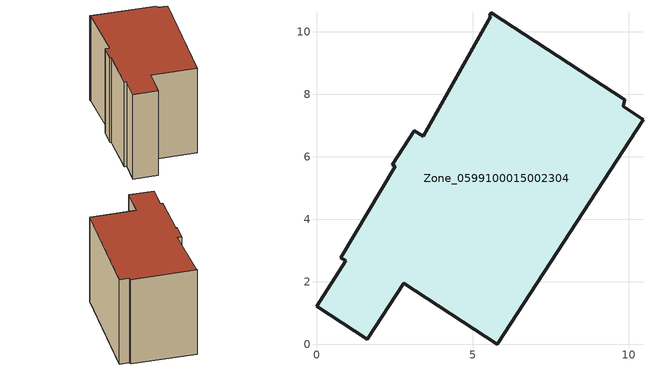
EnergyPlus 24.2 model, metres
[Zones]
Zone_0599100015002304
 floor ground (C_G): 9.82,7.61 10.46,7.18 5.79,0 2.8,1.95 1.63,0.16 0,1.22 0.94,2.67 0.78,2.77 2.52,5.69 2.43,5.75 3.14,6.83 3.41,6.65 5.58,10.5 5.54,10.53 5.59,10.61 9.87,7.83 z0.91
 wall outside (C_F): 2.43,5.75 2.52,5.69 0.78,2.77 0.94,2.67 0,1.22 1.63,0.16 2.8,1.95 5.79,0 10.46,7.18 9.82,7.61 9.87,7.83 5.59,10.61 5.54,10.53 5.58,10.5 3.41,6.65 3.14,6.83 2.43,5.75 z0.91:8.5
 roof outside (C_R): 10.46,7.18 9.82,7.61 9.87,7.83 5.59,10.61 5.54,10.53 5.58,10.5 3.41,6.65 3.14,6.83 2.43,5.75 2.52,5.69 0.78,2.77 0.94,2.67 0,1.22 1.63,0.16 2.8,1.95 5.79,0 z8.5
[BUILDING]
Pand.0599100015002304: North Axis=0; Terrain=City; Loads Convergence Tolerance Value=0.04; Temperature Convergence Tolerance Value=0.4; Solar Distribution=FullExterior; Maximum Number of Warmup Days=25; Minimum Number of Warmup Days=1
[Site:Location]
Rotterdam.The.Hague.AP_ZH_NLD Design_Conditions: Latitude=51.96; Longitude=4.45; Time Zone=1; Elevation=-4.5
[SITE:GROUNDTEMPERATURE:BUILDINGSURFACE]
18, 18, 18, 18, 18, 18, 18, 18, 18, 18, 18, 18
[MATERIAL] Thermal Absorptance=0.9; Solar Absorptance=0.7; Visible Absorptance=0.7
Name | Roughness | Thickness | Conductivity | Density | Specific Heat
G.TI.1965-1974 | MediumSmooth | 0.15 | 0.882353 | 540 | 1210
F.TI.1965-1974 | Rough | 0.3 | 0.697674 | 1920 | 840
R.TI.1965-1974 | MediumRough | 0.2 | 0.232558 | 1500 | 1000
[CONSTRUCTION]
C_G: G.TI.1965-1974
C_F: F.TI.1965-1974
C_R: R.TI.1965-1974
[ZONE]
Zone_0599100015002304: Type=1; Multiplier=1; Ceiling Height=Autocalculate; Volume=Autocalculate; Floor Area=autocalculate; Part of Total Floor Area=Yes
[ZONEINFILTRATION:DESIGNFLOWRATE]
Infil_Zone_0599100015002304: Zone or ZoneList or Space or SpaceList=Zone_0599100015002304; Schedule=AlwaysOn; Design Flow Rate Calculation Method=Flow/Area; Flow Rate per Floor Area=0.003; Constant Term Coefficient=1; Temperature Term Coefficient=0; Velocity Term Coefficient=0; Velocity Squared Term Coefficient=0
[HVACTEMPLATE:ZONE:IDEALLOADSAIRSYSTEM]
Zone_0599100015002304: Maximum Heating Supply Air Temperature=50; Minimum Cooling Supply Air Temperature=13; Maximum Heating Supply Air Humidity Ratio=0.0156; Minimum Cooling Supply Air Humidity Ratio=0.0077; Heating Limit=NoLimit; Cooling Limit=NoLimit; Dehumidification Control Type=ConstantSensibleHeatRatio; Cooling Sensible Heat Ratio=0.7; Dehumidification Setpoint=60; Humidification Control Type=None; Humidification Setpoint=30; Outdoor Air Method=None; Outdoor Air Flow Rate per Person=0.00944; Outdoor Air Flow Rate per Zone Floor Area=0; Outdoor Air Flow Rate per Zone=0; Demand Controlled Ventilation Type=None; Outdoor Air Economizer Type=NoEconomizer; Heat Recovery Type=None; Sensible Heat Recovery Effectiveness=0.7; Latent Heat Recovery Effectiveness=0.65
[ZONECONTROL:THERMOSTAT]
ThermostatControl_Zone_0599100015002304: Zone or ZoneList=Zone_0599100015002304; Control Type Schedule=DualSetpointControlType; Control 1=Thermostat_Zone_0599100015002304; Temperature Difference Between Cutout And Setpoint=0
[THERMOSTATSETPOINT:DUALSETPOINT]
Thermostat_Zone_0599100015002304: Heating Setpoint Temperature Schedule=HeatingSetpoint_Zone_0599100015002304; Cooling Setpoint Temperature Schedule=CoolingSetpoint_Zone_0599100015002304
[SCHEDULE:COMPACT]
HeatingSetpoint_Zone_0599100015002304: Through: 12/31, For: AllDays, Until: 24:00, 21
CoolingSetpoint_Zone_0599100015002304: Through: 12/31, For: AllDays, Until: 24:00, 24
DualSetpointControlType: Through: 12/31, For: AllDays, Until: 24:00, 4
AlwaysOn: Through: 12/31, For: AllDays, Until: 24:00, 1
